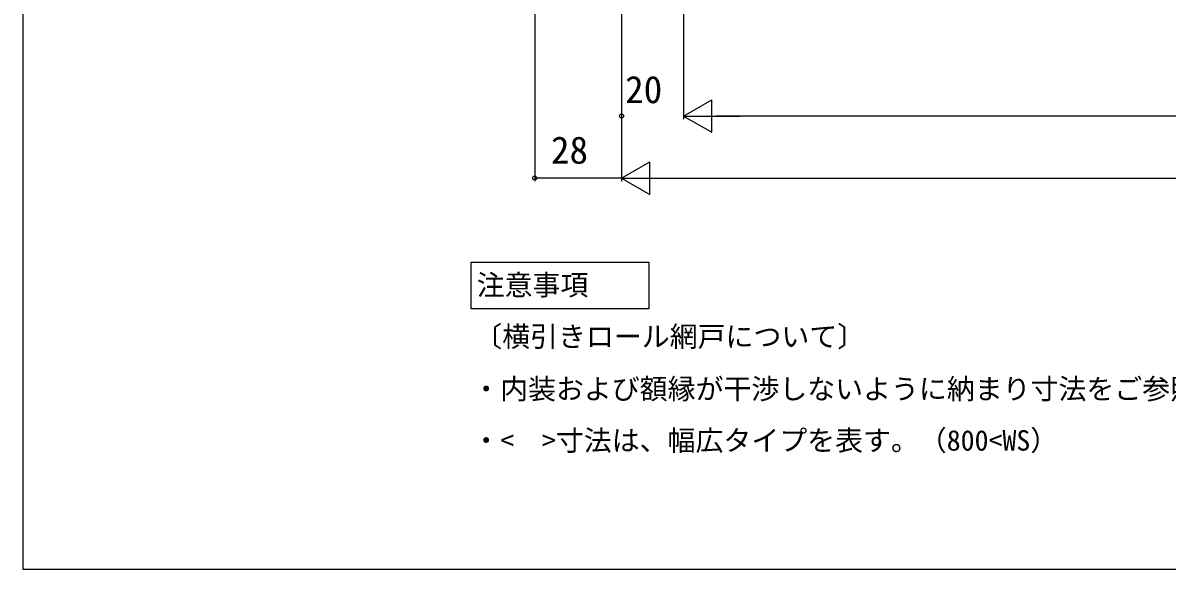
# Model space of a CAD drawing. Units: millimetres, scale not verified. Extents: x -525 to 525, y -783 to 778.
# Drawn here: x -525 to -156.1, y -782.7 to -606.7 of the extents above; entities that cross this region are included whole.
import ezdxf
from ezdxf.enums import TextEntityAlignment as Align

# ---------------------------------------------------------------- set-up
doc = ezdxf.new("R2010")
doc.units = ezdxf.units.MM
doc.header["$LTSCALE"] = 4
for name, color, linetype in [('0-2_USER1', 3, 'Continuous'), ('0-8_YKK_D', 6, 'Continuous'), ('0-9_YKK_ZWAK', 7, 'Continuous')]:
    doc.layers.add(name, color=color, linetype=linetype)
doc.styles.add('ＭＳ ゴシック', font='')
doc.styles.get('ＭＳ ゴシック').set_extended_font_data('MS Gothic')

msp = doc.modelspace()

# ---------------------------------------------------------------- linework, layer by layer
at = {"layer": '0-2_USER1'}
msp.add_lwpolyline([(-380.455, -698.828), (-380.455, -683.828), (-323.215, -683.828), (-323.215, -698.828), (-379.455, -698.828)], close=True, dxfattribs=at)
at = {"layer": '0-8_YKK_D'}
for p, q in [((-360, -348.2), (-360, -657.7)), ((-332, -413.2), (-332, -657.7)), ((-332, -415.7), (-332, -657.7)), ((-332, -415.7), (-332, -637.7)), ((-312, -415.7), (-312, -637.7)), ((-312, -415.7), (-312, -637.7)), ((-312, -636.7), (-302.907, -631.45)), ((-302.907, -641.95), (-302.907, -631.45)), ((-332, -636.7), (-331.977, -636.7)), ((-312, -636.7), (-312.023, -636.7)), ((-312, -636.7), (-302.907, -641.95)), ((-312, -636.7), (-293.813, -636.7)), ((303.5, -636.7), (-301.5, -636.7)), ((-332, -656.7), (-322.907, -651.45)), ((-322.907, -661.95), (-322.907, -651.45)), ((-332, -656.7), (-360, -656.7)), ((-332, -656.7), (-322.907, -661.95)), ((-332, -656.7), (-313.813, -656.7)), ((-321.5, -656.7), (323.5, -656.7))]:
    msp.add_line(p, q, dxfattribs=at)
for centre in [(-332, -636.7), (-360, -656.7)]:
    msp.add_circle(centre, 0.637, dxfattribs=at)
at = {"layer": '0-9_YKK_ZWAK'}
msp.add_line((-525, 747.3), (-525, -782.7), dxfattribs=at)
msp.add_lwpolyline([(-525, -782.7), (525, -782.7), (525, 747.3)], dxfattribs=at)

# ---------------------------------------------------------------- texts
at = {"layer": '0-2_USER1', "style": 'ＭＳ ゴシック'}
for s, p in [('注意事項', (-378.716, -696.433)), ('〔横引きロール網戸について〕', (-379.483, -713.018)), ('・内装および額縁が干渉しないように納まり寸法をご参照ください。', (-380.148, -729.91)), ('・<\u3000>寸法は、幅広タイプを表す。（800<WS）', (-380.148, -746.507))]:
    msp.add_text(s, height=6.598, dxfattribs=at).set_placement(p, align=Align.BOTTOM_LEFT)
at = {"layer": '0-8_YKK_D', "style": 'ＭＳ ゴシック'}
for s, p in [('20', (-330.864, -635.2)), ('28', (-354.761, -654.7))]:
    msp.add_text(s, height=8.798, dxfattribs=at).set_placement(p, align=Align.BOTTOM_LEFT)

doc.saveas('drawing.dxf')
